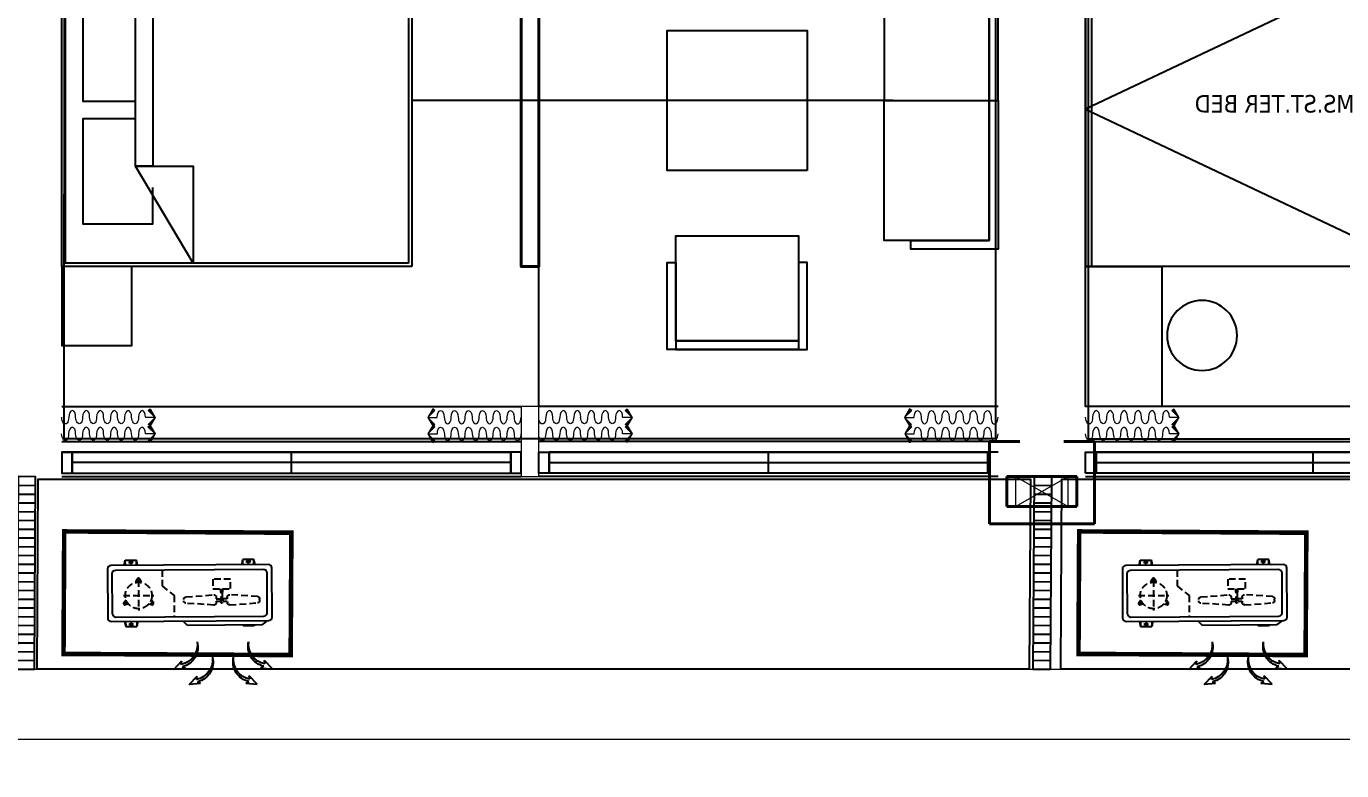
# Model space of a CAD drawing. Header units: millimetres. Extents: x -361702973 to 361248309, y -356458554 to 356543577.
# Drawn here: x -39726 to -32209, y 5890 to 10144 of the extents above; entities that cross this region are included whole.
import ezdxf

# ---------------------------------------------------------------- set-up
doc = ezdxf.new("R2010")
doc.units = ezdxf.units.MM
doc.header["$LTSCALE"] = 100
doc.header["$MEASUREMENT"] = 0
for name, pattern in [('220126_HDN_HBA typical plan$0$HIDDEN', [0.375, 0.25, -0.125]), ('ACAD_ISO03W100', [30, 12, -18]), ('HIDDEN', [0.375, 0.25, -0.125])]:
    doc.linetypes.add(name, pattern=pattern)
for name, color, linetype in [('1VinaPVC-Text', 9, 'Continuous'), ('A-_FURN----_E-_N', 251, 'Continuous'), ('A-ANNO-ROOM', 50, 'Continuous'), ('A-WALL-FNSH', 11, 'Continuous'), ('AC-EAD', 6, 'Continuous'), ('dien tich thong thuy', 3, 'Continuous'), ('IDEA - dim', 251, 'Continuous'), ('KT-Net manh', 139, 'Continuous'), ('KT-Noi that', 32, 'Continuous')]:
    doc.layers.add(name, color=color, linetype=linetype)
for name, color, linetype, lineweight in [('AUDIT_I_220808132811-11', 7, 'Continuous', 9), ('CIC36 net manh', 8, 'Continuous', 9), ('HBA-Partition', 4, 'Continuous', 13), ('KT-Kich thuoc', 159, 'Continuous', 18), ('KT-lomo nuoc', 3, 'HIDDEN', 5), ('KT-Net cat', 1, 'Continuous', 40)]:
    doc.layers.add(name, color=color, linetype=linetype, lineweight=lineweight)
doc.styles.add('220126_HDN_HBA typical plan$0$211210_HDN_HBA_TYPICAL PLAN CORE OPT 1$0$HBA-Text', font='GOTHIC.TTF')
doc.styles.add('Tahoma', font='tahoma.ttf')

# ---------------------------------------------------------------- blocks, each defined once
blk = doc.blocks.new('Louvre')
for p, q in [((-390.067916277796, 975.9572027104441, 0.1512365001885502), (-295.1435544323176, 1008.729661013116, 0.1512365002144518)), ((-373.750619571656, 928.6946823777398, 0.1512365001885502), (-278.8262577261776, 961.4671406804118, 0.1512365002144518)), ((-357.4333228655159, 881.4321620450355, 0.1512365001885502), (-262.5089610200375, 914.2046203477075, 0.1512365002144518)), ((-341.1160261593759, 834.1696417123312, 0.1512365001885502), (-246.1916643138975, 866.9421000150032, 0.1512365002144518)), ((-324.7987294532359, 786.9071213796269, 0.1512365001885502), (-229.8743676077574, 819.6795796822989, 0.1512365002144518)), ((-308.4814327470958, 739.6446010469226, 0.1512365001885502), (-213.5570709016174, 772.4170593495946, 0.1512365002144518)), ((-292.1641360409558, 692.3820807142183, 0.1512365001885502), (-197.2397741954774, 725.1545390168903, 0.1512365002144518)), ((-275.8468393348157, 645.119560381514, 0.1512365001885502), (-180.9224774893373, 677.892018684186, 0.1512365002144518)), ((-259.5295426286757, 597.8570400488097, 0.1512365001885502), (-164.6051807831973, 630.6294983514817, 0.1512365002144518)), ((-243.2122459225357, 550.5945197161054, 0.1512365001885502), (-148.2878840770572, 583.3669780187774, 0.1512365002144518)), ((-226.8949492163956, 503.3319993834011, 0.1512365001885502), (-131.9705873709172, 536.1044576860731, 0.1512365002144518)), ((-210.5776525102556, 456.0694790506968, 0.1512365001885502), (-115.6532906647772, 488.8419373533688, 0.1512365002144518)), ((-194.2603558041155, 408.8069587179925, 0.1512365001885503), (-99.33599395863712, 441.5794170206646, 0.1512365002144518)), ((-177.9430590979755, 361.5444383852882, 0.1512365001885503), (-83.01869725249708, 394.3168966879603, 0.1512365002144518)), ((-161.6257623918355, 314.2819180525839, 0.1512365001885503), (-66.70140054635704, 347.054376355256, 0.1512365002144518)), ((-145.3084656856954, 267.0193977198796, 0.1512365001885503), (-50.38410384021699, 299.7918560225517, 0.1512365002144518)), ((-128.9911689795554, 219.7568773871753, 0.1512365001885503), (-34.06680713407695, 252.5293356898474, 0.1512365002144518)), ((-112.6738722734153, 172.494357054471, 0.1512365001885503), (-17.74951042793691, 205.2668153571431, 0.1512365002144518)), ((-96.35657556727529, 125.2318367217667, 0.1512365001885503), (-1.43221372179687, 158.0042950244388, 0.1512365002144518)), ((-80.03927886113524, 77.96931638906244, 0.1512365001885503), (14.88508298434317, 110.7417746917345, 0.1512365002144518)), ((-63.7219821549952, 30.70679605635814, 0.1512365001885503), (31.20237969048321, 63.47925435903016, 0.1512365002144518)), ((-47.40468544885516, -16.55572427634615, 0.1512365001885503), (47.51967639662325, 16.21673402632587, 0.1512365002144518))]:
    blk.add_line(p, q)
at = {"elevation": 0.1512365001885503}
blk.add_lwpolyline([(47.5188208874315, 16.2192119784886), (-311.4533339738846, 1055.970408101566), (-405.9933989513665, 1023.379364635679), (-47.40468544885516, -16.55572427634615)], close=True, dxfattribs=at)
blk = doc.blocks.new('OU DHCB')
at = {"ltscale": 10}
for p, q in [((-145296.7359835756, -72608.19858895507), (-145576.7359835756, -72608.19858895507)), ((-145596.7359835756, -72628.19858895507), (-145596.7359835755, -73528.19858895507)), ((-145568.159058152, -72656.08931015906), (-145568.1590581519, -73502.79584965573)), ((-145324.4190639546, -72636.08931015906), (-145548.159058152, -72636.08931015906)), ((-145301.9190639545, -73502.79584965573), (-145301.9190639546, -72656.08931015906)), ((-145276.7359835755, -73528.19858895507), (-145276.7359835756, -72628.19858895507)), ((-145251.7359835756, -72666.54320485782), (-145276.7359835756, -72633.91402237766)), ((-145251.7359835756, -72666.54320485782), (-145251.7359835755, -73091.63776905168)), ((-145251.7359835755, -73091.63776905168), (-145276.7359835756, -73117.74108818787)), ((-145576.7359835755, -73548.19858895507), (-145296.7359835755, -73548.19858895507)), ((-145548.1590581519, -73522.79584965573), (-145324.4190639545, -73522.79584965573))]:
    blk.add_line(p, q, dxfattribs=at)
at = {"linetype": 'HIDDEN', "ltscale": 1.5}
for p, q in [((-145391.7116543167, -72679.24295534656), (-145400.5201600925, -72679.24295534656)), ((-145413.9539361256, -72690.93626985545), (-145425.2743603915, -72850.3464246098)), ((-145366.9574540176, -72850.3464246098), (-145378.2778782834, -72690.93626985545)), ((-145402.8542549818, -72927.5993492777), (-145402.8542549818, -72902.06651731845)), ((-145402.8542549818, -72902.06651731845), (-145389.3775594272, -72902.06651731845)), ((-145389.3775594272, -72927.5993492777), (-145389.3775594272, -72902.06651731845)), ((-145413.9539361256, -73100.72940071652), (-145425.2743603915, -72941.3192459621)), ((-145411.8405843586, -72927.5993492777), (-145402.8542549818, -72927.5993492777)), ((-145389.3775594272, -72927.5993492777), (-145380.3912300507, -72927.5993492777)), ((-145366.9574540176, -72941.3192459621), (-145378.2778782834, -73100.72940071652)), ((-145424.3244128572, -73457.61947981999), (-145424.3244128572, -73284.34750655977)), ((-145384.0065475349, -73301.15090199895), (-145375.342948872, -73286.14510893813)), ((-145513.6237421648, -73362.31989452682), (-145513.6237421648, -73379.64709185276)), ((-145372.1718516731, -73297.9798048001), (-145387.1776447338, -73289.31620613698)), ((-145504.9601435018, -73370.98349318982), (-145522.2873408278, -73370.98349318982)), ((-145510.9603994874, -73370.98349318982), (-145337.6884262272, -73370.98349318982)), ((-145387.1776447338, -73452.6507802426), (-145372.1718516731, -73443.98718157967)), ((-145384.0065475349, -73440.81608438081), (-145375.342948872, -73455.82187744146))]:
    blk.add_line(p, q, dxfattribs=at)
for p, q in [((-145600.3090889574, -72742.46089483847), (-145627.2724797422, -72742.46089483894)), ((-145596.7359835737, -72704.6985221715), (-145626.5373331342, -72710.6859819922)), ((-145596.7359835737, -72710.68598199266), (-145626.5373331342, -72710.6859819922)), ((-145626.5373331342, -72710.6859819922), (-145626.537333134, -72774.23580768521)), ((-145613.7907843499, -72729.27302923848), (-145613.7907843499, -72756.23642001537)), ((-145251.7359835756, -72709.72133146526), (-145246.9346340166, -72710.68598199266)), ((-145251.7359835756, -72710.68598199272), (-145246.9346340166, -72710.68598199266)), ((-145251.7359835756, -72742.46089483929), (-145246.1994874087, -72742.46089483934)), ((-145246.9346340166, -72710.68598199266), (-145246.9346340169, -72774.23580768568)), ((-145596.7359835744, -72774.23580768568), (-145626.5373331339, -72774.23580768521)), ((-145596.7359835746, -72780.22326750544), (-145626.5373331342, -72774.23580768521)), ((-145251.7359835756, -72774.23580768573), (-145246.934634017, -72774.23580768568)), ((-145251.7359835756, -72775.20045821296), (-145246.9346340166, -72774.23580768568)), ((-145600.3090889574, -73413.93628307173), (-145627.2724797422, -73413.93628307126)), ((-145596.7359835746, -73376.17391040476), (-145626.5373331342, -73382.16137022499)), ((-145596.7359835744, -73382.16137022452), (-145626.5373331339, -73382.16137022499)), ((-145626.5373331342, -73445.711195918), (-145626.537333134, -73382.16137022499)), ((-145613.7907843499, -73427.12414867172), (-145613.7907843499, -73400.16075789483)), ((-145276.7359835763, -73376.1739104043), (-145246.9346340166, -73382.16137022452)), ((-145276.7359835764, -73382.16137022406), (-145246.934634017, -73382.16137022452)), ((-145273.1628781935, -73413.93628307126), (-145246.1994874087, -73413.9362830708)), ((-145259.6811828009, -73427.12414867125), (-145259.6811828009, -73400.16075789437)), ((-145246.9346340166, -73445.71119591754), (-145246.9346340169, -73382.16137022452)), ((-145596.7359835737, -73445.71119591754), (-145626.5373331342, -73445.711195918)), ((-145596.7359835737, -73451.6986557387), (-145626.5373331342, -73445.711195918)), ((-145276.7359835771, -73445.71119591707), (-145246.9346340166, -73445.71119591754)), ((-145276.7359835771, -73451.69865573823), (-145246.9346340166, -73445.71119591754))]:
    blk.add_line(p, q)
for points in [[(-145514.0369933077, -72845.00641289927), (-145514.0369933077, -72946.6592576727), (-145460.1302110892, -72946.6592576727), (-145460.1302110892, -72845.00641289927)], [(-145438.3748983174, -72892.94521453363), (-145378.3072809206, -72892.94521453363), (-145378.3072809206, -72898.7209469756), (-145438.3748983174, -72898.7209469756)]]:
    blk.add_lwpolyline(points, close=True, dxfattribs=at)
for points in [[(-145460.1302110892, -72902.18613808436), (-145439.9151677571, -72902.18613808436), (-145439.9151677571, -72889.4795324876), (-145460.1302110892, -72889.4795324876)], [(-145411.8405843586, -72864.06632129426), (-145402.8542549818, -72864.06632129426), (-145402.8542549818, -72889.59915325334), (-145389.3775594272, -72889.59915325334), (-145389.3775594272, -72864.06632129426), (-145380.3912300507, -72864.06632129426)], [(-145568.1590581519, -73235.6644869287), (-145477.5859351165, -73235.6644869287), (-145421.9678457306, -73168.28098990311), (-145301.9190639544, -73168.28098990311)]]:
    blk.add_lwpolyline(points, dxfattribs=at)
for points in [[(-145400.506466276, -73299.01593738), (-145385.0322228624, -73286.8395249426, -0.6770329614269011), (-145371.0996937773, -73294.88347436048), (-145373.9076545681, -73314.37276847954)], [(-145498.5591177275, -73386.34032428954), (-145516.8413219319, -73379.02744260765, -0.6770329614269011), (-145516.8413219319, -73362.93954377211), (-145498.5591177275, -73355.62666209022)], [(-145373.9076545681, -73427.59421790004), (-145371.0996937773, -73447.08351201928, -0.6770329614269011), (-145385.0322228624, -73455.12746143699), (-145400.506466276, -73442.95104899965)]]:
    blk.add_lwpolyline(points, format="xyb", dxfattribs=at)
for centre in [(-145613.7907843498, -72742.46089483894), (-145613.7907843498, -73413.93628307126), (-145259.6811828011, -73413.9362830708)]:
    blk.add_circle(centre, 6.399999998510705)
blk.add_circle((-145424.3244128572, -73370.98349318982), 75.80648830138873, dxfattribs=at)
at = {"ltscale": 10}
for centre, radius, start, end in [((-145576.7359835756, -72628.19858895507), 20, 90, 180), ((-145296.7359835756, -72628.19858895507), 20, 0, 90), ((-145548.159058152, -72656.08931015906), 20, 90, 180), ((-145324.0708671735, -72658.3538387804), 22.2672511938213, 5.836940991571704, 90.89598033136627), ((-145548.1590581519, -73502.79584965573), 20, 180, 270), ((-145324.0708671734, -73500.53132103439), 22.26725119372981, 269.1040196686337, 354.1630590084283), ((-145576.7359835755, -73528.19858895507), 20, 180, 270), ((-145296.7359835755, -73528.19858895507), 20, 270, 0)]:
    blk.add_arc(centre, radius, start, end, dxfattribs=at)
at = {"linetype": 'HIDDEN', "ltscale": 1.5, "extrusion": (-3.705961975267651e-18, -2.302887044638033e-31, -1)}
for centre, major_axis, ratio, start_param, end_param in [((-145400.5201600925, -72691.94956094332), (13.47669555471336, 1.34378840757246e-09), 0.9428576571430538, 3.22142263940278, 4.712388980478704), ((-145391.7116543167, -72691.94956094332), (13.47669555471336, -1.34381379242754e-09), 0.942857657143054, 4.712388980290674, 6.203355321366594), ((-145411.8405843586, -72851.35971569768), (13.47669555469076, -1.05462899242754e-09), 0.9428576571446344, 1.570796326721111, 3.221422639214027), ((-145380.3912300507, -72940.3059548744), (13.47669555469076, -1.05462899242754e-09), 0.9428576571446344, 4.712388980310906, 6.363015292803822), ((-145400.5201600925, -73099.71610962864), (13.47669555471336, -1.34381379242754e-09), 0.942857657143054, 1.57079632670088, 3.061762667776801), ((-145391.7116543167, -73099.71610962864), (13.47669555471336, 1.34378840757246e-09), 0.9428576571430538, 0.0798299858129885, 1.57079632688891)]:
    blk.add_ellipse(centre, major_axis=major_axis, ratio=ratio, start_param=start_param, end_param=end_param, dxfattribs=at)
at = {"linetype": 'HIDDEN', "ltscale": 1.5, "extrusion": (-3.705961975267651e-18, -2.30288704463893e-31, -1)}
for centre, start_param, end_param in [((-145380.3912300507, -72851.35971569768), -0.0798299856242348, 1.570796326868679), ((-145411.8405843586, -72940.3059548744), 3.061762667965558, 4.712388980458472)]:
    blk.add_ellipse(centre, major_axis=(13.47669555469076, 1.05462300757246e-09), ratio=0.9428576571446344, start_param=start_param, end_param=end_param, dxfattribs=at)
blk = doc.blocks.new('ki hieu qt')
at = {"layer": 'AC-EAD', "color": 7}
for points in [[(-276796163327.464, 549769551681.0894), (-276796163446.0606, 549769551567.1503)], [(-276796163396.6809, 549769551574.9169), (-276796163446.0606, 549769551567.1503)], [(-276796163338.9174, 549769551517.0281), (-276796163364.6031, 549769551559.9108)], [(-276796163338.9174, 549769551517.0281), (-276796163327.464, 549769551681.0894)], [(-276796163110.5587, 549769551464.184), (-276796163229.1553, 549769551350.2449)], [(-276796163179.7757, 549769551358.0116), (-276796163229.1553, 549769551350.2449)], [(-276796163122.012, 549769551300.1228), (-276796163110.5587, 549769551464.184)], [(-276796163122.012, 549769551300.1228), (-276796163147.6976, 549769551343.0052)], [(-276796163179.7757, 549769550597.0709), (-276796163229.1553, 549769550604.8376)], [(-276796163110.5587, 549769550490.8986), (-276796163229.1553, 549769550604.8376)], [(-276796163122.012, 549769550654.9597), (-276796163147.6976, 549769550612.0773)], [(-276796163122.012, 549769550654.9597), (-276796163110.5587, 549769550490.8986)], [(-276796163338.9174, 549769550438.0544), (-276796163364.6031, 549769550395.1718)], [(-276796163338.9174, 549769550438.0544), (-276796163327.464, 549769550273.9932)], [(-276796163396.6809, 549769550380.1656), (-276796163446.0606, 549769550387.9323)], [(-276796163327.464, 549769550273.9932), (-276796163446.0606, 549769550387.9323)]]:
    blk.add_lwpolyline(points, dxfattribs=at)
for centre, radius, start, end in [((-276796163644.4366, 549769551622.9794), 286.8527087762382, 255.434448979571, 347.3073344548822), ((-276796163679.501, 549769551631.3489), 288.3951209083507, 262.614727528198, 348.7092694430371), ((-276796163462.5958, 549769551414.4435), 288.3951209083507, 262.614727528198, 348.7092694430371), ((-276796163427.5312, 549769551406.0741), 286.8527087762382, 255.434448979571, 347.3073344548822), ((-276796163427.5312, 549769550549.0084), 286.8527087762382, 12.69295835412746, 104.5668063709439), ((-276796163462.5958, 549769550540.639), 288.3951209083507, 11.29147703540943, 97.38530942130281), ((-276796163644.4366, 549769550332.1031), 286.8527087762382, 12.69295835412746, 104.5668063709439), ((-276796163679.501, 549769550323.7336), 288.3951209083507, 11.29147703540943, 97.38530942130281)]:
    blk.add_arc(centre, radius, start, end, dxfattribs=at)
blk = doc.blocks.new('DHCB.1')
at = {"xscale": -1, "rotation": 106.4733300107783}
blk.add_blockref('OU DHCB', (-194859.9671084196, -237775.7974229998), dxfattribs=at)
at = {"xscale": 0.4, "yscale": 0.4, "zscale": 0.4, "rotation": 286.4738024344239}
blk.add_blockref('ki hieu qt', (-179483459312.1194, -168534274838.7475), dxfattribs=at)
blk = doc.blocks.new('*U150')
for points in [[(482.6951045578201, -398.9039813853606), (464.6170375002125, -396.4493711387506), (464.3337632049024, -466.3349522090732)], [(396.7561588253833, -484.1490495130481), (464.3337632049024, -466.3349522090732), (394.4481821902239, -466.0516779393653)]]:
    blk.add_hatch(color=256).paths.add_polyline_path(points)
blk.add_line((464.3337632049024, -466.3349522090732), (416.9273155568029, -418.7598943406972))
for points in [[(482.6951045578201, -398.9039813853606), (464.6170375002125, -396.4493711387506), (464.3337632049024, -466.3349522090732)], [(396.7561588253833, -484.1490495130481), (464.3337632049024, -466.3349522090732), (394.4481821902239, -466.0516779393653)]]:
    blk.add_lwpolyline(points, close=True)
for centre in [(16.76743755071067, -17.17677016190672), (85.71403000141326, -87.65612936302188), (155.3043908096025, -157.4940017787478), (224.8947516177918, -227.3318741944736), (294.485112425981, -297.1697466101995), (364.0754732341703, -367.0076190259254)]:
    blk.add_ellipse(centre, major_axis=(34.52187991841241, 31.95056764796491), ratio=0.5238875827070036, start_param=4.731720461219403, end_param=7.873313114809197)
at = {"extrusion": (0, 0, -1)}
for centre in [(51.5728287498025, -52.1059534814385), (120.5194212005051, -122.5853126825537), (190.1097820086943, -192.4231850982796), (259.7001428168836, -262.2610575140054), (329.2905036250728, -332.0989299297313), (398.8808644332621, -401.9368023454572)]:
    blk.add_ellipse(centre, major_axis=(-32.07293168385898, -34.4082260416161), ratio=0.5238875826554585, start_param=4.731720461217387, end_param=7.87331311480718, dxfattribs=at)
blk = doc.blocks.new('*U149')
at = {"layer": 'A-_FURN----_E-_N', "linetype": 'Continuous'}
for points in [[(-899.9999999999709, 600), (-899.9999999999709, 1000), (-1349.999999999971, 1000), (-1349.999999999971, 600)], [(-900.0000000000291, -1000), (-900.0000000000291, 1000), (900.0000000000291, 1000), (900.0000000000291, -1000)], [(-880.0000000000291, -980), (-880.0000000000291, 980), (880.0000000000291, 980), (880.0000000000291, -980)], [(1350.000000000029, 600), (1350.000000000029, 1000), (900.0000000000291, 1000), (900.0000000000291, 600)]]:
    blk.add_lwpolyline(points, close=True, dxfattribs=at)
at = {"layer": 'A-_FURN----_E-_N', "linetype": '220126_HDN_HBA typical plan$0$HIDDEN', "ltscale": 500}
blk.add_lwpolyline([(-900.0000000000291, -1000), (-900.0000000000291, 1000), (900.0000000000291, 1000), (900.0000000000291, -1000)], close=True, dxfattribs=at)
at = {"layer": 'A-_FURN----_E-_N', "linetype": 'Continuous'}
for points in [[(-54.9999999999709, 580), (-54.9999999999709, 880), (-655.605454891891, 880), (-655.605454891891, 480), (-448.1151331290312, 480)], [(645.6054548844986, 580), (645.6054548844986, 880), (45.0000000000291, 880), (45.0000000000291, 580)], [(-880.0000000000291, 248.6659454330802), (-326.2632651105232, 580), (880.0000000000291, 580), (880.0000000000291, 480), (-326.2632651105232, 480), (-326.2632651105232, 580), (-326.2632651105232, 248.6659454330802), (-880.0000000000291, 248.6659454330802)]]:
    blk.add_lwpolyline(points, dxfattribs=at)
blk = doc.blocks.new('1pn')
at = {"layer": 'A-WALL-FNSH', "color": 5}
for points in [[(6259.061849560589, 19.99999998084968), (6259.061849560589, 139.9999999808497), (6199.061849560589, 139.9999999808497), (6199.061849560589, 19.99999998084968)], [(8764.999999998137, 139.9999999808497), (6259.061849560589, 139.9999999808497), (6259.061849560589, 19.99999998084968), (8764.999999998137, 19.99999998084968)], [(7512.499999996275, 79.99999998084968), (6259.061849560589, 79.99999998084968), (6259.061849560589, 19.99999998084968), (7512.499999996275, 19.99999998084968)], [(7512.499999996275, 139.9999999808497), (8764.999999998137, 139.9999999808497), (8764.999999998137, 79.99999998084968), (7512.499999996275, 79.99999998084968)], [(8824.999999998137, 19.99999998084968), (8824.999999998137, 139.9999999808497), (8764.999999998137, 139.9999999808497), (8764.999999998137, 19.99999998084968)], [(8924.999999998137, 19.99999998084968), (8924.999999998137, 139.9999999808497), (8984.999999998137, 139.9999999808497), (8984.999999998137, 19.99999998084968)], [(8984.999999998137, 139.9999999808497), (11490, 139.9999999808497), (11490, 19.99999998084968), (8984.999999998137, 19.99999998084968)], [(10237.5, 139.9999999808497), (8984.999999998137, 139.9999999808497), (8984.999999998137, 79.99999998084968), (10237.5, 79.99999998084968)], [(10237.5, 79.99999998084968), (11490, 79.99999998084968), (11490, 19.99999998084968), (10237.5, 19.99999998084968)]]:
    blk.add_lwpolyline(points, close=True, dxfattribs=at)
for points in [[(6199.061849560589, 139.9999999808497), (8764.999999998137, 139.9999999808497)], [(11550, 139.9999999808497), (8984.999999998137, 139.9999999808497)]]:
    blk.add_lwpolyline(points, dxfattribs=at)
at = {"layer": 'HBA-Partition'}
blk.add_lwpolyline([(8924.999999998137, 400), (8824.999999998137, 400), (8824.999999998137, 0), (8924.999999998137, 0)], close=True, dxfattribs=at)
at = {"layer": 'IDEA - dim'}
for p, q in [((6199.061849560589, 200.0000000001746), (8824.999999998137, 200.0000000000582)), ((11550, 200.0000000001746), (8924.999999998137, 200.0000000000582)), ((6199.061849560589, 0), (8824.999999998137, 0)), ((11550, 0), (8924.999999998137, 0))]:
    blk.add_line(p, q, dxfattribs=at)
for points in [[(8825, 1200), (8825, 3000), (8925.000000003725, 3000), (8925.000000003725, 1200)], [(11500, 2950), (10900, 2950), (10900, 2150), (11500, 2150)], [(11051.99496593513, 2950), (11500, 2950), (11500, 2150), (11550, 2150), (11550, 3000), (11051.99496593513, 3000)], [(10459.32281126082, 1750), (9659.32281126082, 1750), (9659.32281126082, 2550), (10459.32281126082, 2550)], [(11500, 1350), (10900, 1350), (10900, 2150), (11500, 2150)], [(11051.99496593513, 1350), (11500, 1350), (11500, 2150), (11550, 2150), (11550, 1300), (11051.99496593513, 1300)], [(9709.32281126082, 776.2561000869609), (9709.32281126082, 1376.256100086961), (10409.32281126082, 1376.256100086961), (10409.32281126082, 776.2561000869609)], [(9709.32281126082, 1224.261134152068), (9709.32281126082, 776.2561000869609), (10409.32281126082, 776.2561000869609), (10409.32281126082, 726.2561000869609), (9659.32281126082, 726.2561000869609), (9659.32281126082, 1224.261134152068)], [(10409.32281126082, 1224.261134152068), (10409.32281126082, 776.2561000869609), (9709.32281126082, 776.2561000869609), (9709.32281126082, 726.2561000869609), (10459.32281126082, 726.2561000869609), (10459.32281126082, 1224.261134152068)]]:
    blk.add_lwpolyline(points, close=True, dxfattribs=at)
at = {"layer": 'KT-Net cat'}
blk.add_lwpolyline([(8825, 3000), (8925.000000003725, 3000), (8925.000000003725, 1200), (8825, 1200)], close=True, dxfattribs=at)
at = {"layer": 'KT-Net manh', "linetype": 'ACAD_ISO03W100', "ltscale": 4}
for p, q in [((10950, 2150), (8200, 2150)), ((8925.000000003725, 400), (8925.000000003725, 1200)), ((6199.061849560589, 400), (8824.999999998137, 400)), ((11550, 400), (8924.999999998137, 400))]:
    blk.add_line(p, q, dxfattribs=at)
at = {"layer": 'CIC36 net manh', "color": 8, "zscale": 0.8100000000112606}
for p, xscale, yscale, rotation in [((6199.566961523145, 338.6633411585935), -0.8100000000112604, 0.8100000000112604, 134.8767987960269), ((8824.25401497446, 338.6633411585935), 0.8100000000112606, 0.8100000000112606, 225.123201203973), ((8925.745985021815, 338.6633411585935), -0.8100000000112604, 0.8100000000112604, 134.8767987960269), ((11549.25401497819, 338.6633411585935), 0.8100000000112606, 0.8100000000112606, 225.123201203973), ((6199.349247191101, 243.7097146716551), -0.8100000000112604, 0.8100000000112604, 134.8767987960269), ((8824.471729306504, 243.7097146716551), 0.8100000000112606, 0.8100000000112606, 225.123201203973), ((8925.52827068977, 243.7097146716551), -0.8100000000112604, 0.8100000000112604, 134.8767987960269), ((11549.47172931023, 243.7097146716551), 0.8100000000112606, 0.8100000000112606, 225.123201203973)]:
    blk.add_blockref('*U150', p, dxfattribs=dict(at, xscale=xscale, yscale=yscale, rotation=rotation))
at = {"layer": 'IDEA - dim', "rotation": 90}
blk.add_blockref('*U149', (7200, 2099.999999999942), dxfattribs=at)
blk = doc.blocks.new('2pn')
at = {"layer": 'A-WALL-FNSH', "color": 5}
blk.add_lwpolyline([(5849.994292274117, 139.9999999810243), (8389.994292274117, 139.9999999810243)], dxfattribs=at)
for points in [[(8389.994292274117, 139.9999999810243), (5909.994292274117, 139.9999999810243), (5909.994292274117, 19.9999999810243), (8389.994292274117, 19.9999999810243)], [(7149.994292274117, 79.9999999810243), (5909.994292274117, 79.9999999810243), (5909.994292274117, 19.9999999810243), (7149.994292274117, 19.9999999810243)], [(7149.994292274117, 139.9999999810243), (8389.994292274117, 139.9999999810243), (8389.994292274117, 79.9999999810243), (7149.994292274117, 79.9999999810243)], [(8449.994292274117, 19.9999999810243), (8449.994292274117, 139.9999999810243), (8389.994292274117, 139.9999999810243), (8389.994292274117, 19.9999999810243)]]:
    blk.add_lwpolyline(points, close=True, dxfattribs=at)
at = {"layer": 'IDEA - dim'}
for p, q in [((8449.994292274117, 200), (5849.994292274117, 200.0000000000582)), ((8449.994292274117, 0), (250, 1.746229827404022e-10))]:
    blk.add_line(p, q, dxfattribs=at)
for points in [[(8449.994292274117, 3000), (6549.994292274117, 3000), (6549.994292274117, 1200), (8449.994292274117, 1200)], [(8449.994292274117, 3000), (8449.994292274117, 1200), (8413.994292274117, 1200), (8413.994292274117, 3000)], [(8014.994292274117, 400.0000000000582), (8449.994292274117, 400.0000000000582), (8449.994292274117, 1200), (8014.994292274117, 1200)]]:
    blk.add_lwpolyline(points, close=True, dxfattribs=at)
blk.add_circle((7784.230196526274, 806.5814066069433), 200, dxfattribs=at)
at = {"layer": 'KT-Net manh', "linetype": 'ACAD_ISO03W100', "ltscale": 4}
blk.add_line((5849.994292244315, 400.0000000000582), (8449.994292274117, 400.0000000000582), dxfattribs=at)
blk.add_lwpolyline([(6549.994292274117, 3000), (8449.994292274117, 2100), (6549.994292274117, 1200)], dxfattribs=at)
at = {"layer": 'CIC36 net manh', "color": 8, "xscale": 0.8100000000112606, "yscale": 0.8100000000112606, "zscale": 0.8100000000112606, "rotation": 225.123201203973}
for p in [(8449.248307252303, 338.6633411588264), (8449.466021584347, 243.7097146718879)]:
    blk.add_blockref('*U150', p, dxfattribs=at)
at = {"layer": '1VinaPVC-Text', "style": 'Tahoma'}
blk.add_text('MS.ST.TER BED', height=100, dxfattribs=at).set_placement((6914.866552038118, 2080.573803413368))
blk = doc.blocks.new('A$C418F5BC8')
at = {"layer": 'A-ANNO-ROOM', "insert": (648.1133449638728, 1090.790118377889), "char_height": 600, "attachment_point": 2, "rotation": 50.44882673977027, "style": '220126_HDN_HBA typical plan$0$211210_HDN_HBA_TYPICAL PLAN CORE OPT 1$0$HBA-Text'}
blk.add_mtext_dynamic_manual_height_columns('SL-S', width=722857412.8743668, gutter_width=9765.624999999996, heights=[0], dxfattribs=at)
blk = doc.blocks.new('A$C1AAC5519')
at = {"layer": 'A-ANNO-ROOM', "insert": (772.955269176513, 1216.574747113511), "char_height": 600, "attachment_point": 2, "rotation": 50.44882673977027, "style": '220126_HDN_HBA typical plan$0$211210_HDN_HBA_TYPICAL PLAN CORE OPT 1$0$HBA-Text'}
blk.add_mtext_dynamic_manual_height_columns('1-BR', width=722857412.8743668, gutter_width=9765.624999999996, heights=[0], dxfattribs=at)
blk = doc.blocks.new('A$C2A6C5140')
at = {"layer": 'A-ANNO-ROOM', "insert": (731.4497625969816, 1190.0169191678, 0.0003277973379295924), "char_height": 600, "attachment_point": 2, "rotation": 50.44882673977027, "style": '220126_HDN_HBA typical plan$0$211210_HDN_HBA_TYPICAL PLAN CORE OPT 1$0$HBA-Text'}
blk.add_mtext_dynamic_manual_height_columns('2-BR', width=722857412.8743668, gutter_width=9765.624999999996, heights=[0], dxfattribs=at)
blk = doc.blocks.new('A$C5388591E')
at = {"layer": 'A-ANNO-ROOM', "insert": (894.3001998505497, 842.1987865094561, 0.0004622000541105721), "char_height": 600, "attachment_point": 2, "rotation": 1.4064704596368105, "style": '220126_HDN_HBA typical plan$0$211210_HDN_HBA_TYPICAL PLAN CORE OPT 1$0$HBA-Text'}
blk.add_mtext_dynamic_manual_height_columns('3-BR', width=722857412.8743668, gutter_width=9765.624999999996, heights=[0], dxfattribs=at)
blk = doc.blocks.new('A$C21AF0CCA')
at = {"layer": 'A-ANNO-ROOM', "insert": (1197.56892258345, 814.6835720778872), "char_height": 600, "attachment_point": 2, "rotation": 0.10542954816276216, "style": '220126_HDN_HBA typical plan$0$211210_HDN_HBA_TYPICAL PLAN CORE OPT 1$0$HBA-Text'}
blk.add_mtext_dynamic_manual_height_columns('1-BR+', width=722857412.8743668, gutter_width=9765.624999999996, heights=[0], dxfattribs=at)
blk = doc.blocks.new('*U329')
at = {"layer": 'KT-lomo nuoc', "ltscale": 500}
for p, q in [((294.5899368590384, 56.70727108597131), (32.13938861171003, -166.9435946057955)), ((326.7293254707483, -110.2270264674847), (-6.776263578034403e-21, -0.009297052340116354))]:
    blk.add_line(p, q, dxfattribs=at)
blk.add_lwpolyline([(294.5899368590384, 56.70727108597131), (326.7293254707483, -110.2270264674847), (32.13938861171003, -166.9435946057955), (-6.776263578034403e-21, -0.009297052340116354)], close=True, dxfattribs=at)
blk = doc.blocks.new('CTN TN T39')
at = {"layer": 'KT-Net cat'}
for p, q in [((-30300.28382470788, -19299.81981076007, -1.243700894146732e-07), (-30300.28382470788, -19769.81981076007, -1.243700894146732e-07)), ((-30300.28382470788, -19299.81981076007, -1.243700894146732e-07), (-30125.62859625267, -19299.81981076007, -1.243700894146732e-07)), ((-29875.56636811577, -19299.81981076007, -1.243700894146732e-07), (-29700.28382470789, -19299.81981076007, -1.243700894146732e-07)), ((-29700.28382470789, -19299.81981076007, -1.243700894146732e-07), (-29700.28382470789, -19769.81981076007, -1.243700894146732e-07)), ((-30200.28382470788, -19669.81981076007, -1.243700894146732e-07), (-30200.28382470788, -19499.81981076007, -1.243700894146732e-07)), ((-30200.28382470788, -19499.81981076007, -1.243700894146732e-07), (-29800.28382470789, -19499.81981076007, -1.243700894146732e-07)), ((-29800.28382470789, -19669.81981076007, -1.243700894146732e-07), (-29800.28382470789, -19499.81981076007, -1.243700894146732e-07)), ((-30200.28382470788, -19669.81981076007, -1.243700894146732e-07), (-29800.28382470789, -19669.81981076007, -1.243700894146732e-07)), ((-29700.28382470789, -19769.81981076007, -1.243700894146732e-07), (-30300.28382470788, -19769.81981076007, -1.243700894146732e-07))]:
    blk.add_line(p, q, dxfattribs=at)
at = {"layer": 'KT-lomo nuoc', "linetype": 'HIDDEN', "xscale": -0.9999999999999997, "rotation": 10.8976534755902}
blk.add_blockref('*U329', (-29850.56812577212, -19499.99091459217, -1.68334515954412e-07), dxfattribs=at)

msp = doc.modelspace()

# ---------------------------------------------------------------- linework, layer by layer
at = {"layer": 'AUDIT_I_220808132811-11', "elevation": 4.469598132449163e-10}
for points in [[(-69186.71841639752, 45087.86638798633), (-71608.18533223658, 52101.56708254162, 0.3643585262583712), (-76316.2222767263, 54156.43152717073), (-105251.9341804137, 44174.19938163643, 0.4519047578513394), (-107468.3427992485, 38521.09177919207), (-99355.11719643624, 24907.26262909026, 0.3106788684848847), (-93192.10624888644, 22936.00988019403), (-70669.28731188289, 30727.35037666422, 0.2299220823866625), (-70384.42329901466, 31142.11676835371), (-70163.50181331977, 32158.79551515763, -0.2789899883790971), (-69704.65668707422, 32660.41685368191), (-65284.34891234103, 34181.01733374011, -0.4143403845293878), (-64631.75485162213, 33863.9223537845), (-56302.53849391197, 9773.209343152994, 0.3197537419032749), (-51104.4566874849, 6070.414265717583), (-5967.075183926587, 6070.414265717583, 0.4808685683322463), (-826.5294381242129, 12501.3145350407), (-1435.177434802928, 15196.44946841465), (-1480.443133157911, 15396.89007480725), (-3255.874758289196, 23916.51352541283)], [(-70845.11942832472, 31089.78210990239, 0.2042794764179826), (-70778.8127379363, 31210.89471722409), (-70555.02488445689, 32240.76446352672, -0.275411558420597), (-69827.1768234951, 33041.27557829485), (-65414.78874716011, 34559.15165593589, -0.4141945204059637), (-64253.71253835704, 33994.62816613101), (-55924.49618071728, 9903.915155703173, 0.3197537419032751), (-51104.45668748487, 6470.414265717583), (-5967.075183926587, 6470.414265717583, 0.3653099340488337), (-1001.103291424864, 10781.13626836205)]]:
    msp.add_lwpolyline(points, format="xyb", dxfattribs=at)
at = {"layer": 'dien tich thong thuy'}
for points, elevation in [([(-39498.04879813179, 13650.41426809643), (-39498.04879813179, 15475.41426811428), (-37248.04880180384, 15475.41426801313), (-37248.04880180774, 15485.41426801432), (-36733.0487981411, 15485.41426809643), (-35763.04879812789, 15485.41426809643), (-34023.04879813365, 15485.41426809643), (-34023.04879813365, 10585.59450905243), (-34188.04879813365, 10585.59450905243), (-34188.04879813353, 7785.414268096607), (-36783.0487981351, 7785.414268096429), (-36913.04879813551, 7785.414268096487), (-39508.98192192518, 7785.414268096603), (-39508.0464744764, 10585.41426809643), (-39623.04879813365, 10585.41426809643), (-39623.04879813365, 13650.41426809643)], 1.553327170760574e-10), ([(-25488.04879813359, 7785.414268096614), (-25488.04879813365, 10585.61090354406), (-25323.04879813365, 10585.43066258746), (-25323.04879813365, 14770.41426739095), (-26938.04879813365, 14770.41426739095), (-26938.04879813365, 15485.41426739095), (-27088.04309040777, 15485.41426739095), (-28208.04309040777, 15485.41426739101), (-30073.04309040777, 15485.41426739101), (-30073.04309040777, 15475.41426739102), (-32023.04309041149, 15472.91426739094), (-32023.04309041149, 15117.91426739097), (-33813.04309040963, 15120.41426739098), (-33813.04309040963, 12750.41426739089), (-33823.04309040963, 12750.41426739089), (-33823.04309040777, 10585.59450905242), (-33658.11139018481, 10585.59450905242), (-33658.04345432206, 7785.414268096429)], -7.594808240499368e-05), ([(-39664.15833692614, 6470.140240454173), (-39658.14570547687, 7555.596088649101), (-33988.14535118881, 7555.594513246604), (-33994.57366983237, 6470.724454118463)], -2.134672649477005e-05), ([(-33814.15834006987, 6470.139721230244), (-33808.14570736972, 7555.595776021662), (-25281.48401598012, 7555.414618395716), (-25287.9111716169, 6470.724966804875)], -2.134672649521414e-05)]:
    msp.add_lwpolyline(points, close=True, dxfattribs=dict(at, elevation=elevation))
at = {"layer": 'KT-Noi that', "extrusion": (2.779649405079937e-06, 0.0004897338603342395, 0.9999998800765025), "const_width": 26.00000000000001}
for points, elevation in [([(-39513.50550677404, 6557.281229452816), (-39509.49525395055, 7257.269742129541), (-38211.4151761675, 7249.902050738098), (-38215.41440687285, 6550.777645872628), (-39513.50550677404, 6557.281229452816)], 3.10156526518643), ([(-33713.50550679665, 6557.28122152015), (-33709.4952539732, 7257.269734196872), (-32411.41517619009, 7249.902042805433), (-32415.41440689538, 6550.777637939959), (-33713.50550679665, 6557.28122152015)], 3.117763179964068)]:
    msp.add_lwpolyline(points, dxfattribs=dict(at, elevation=elevation))

# ---------------------------------------------------------------- block references
at = {"layer": 'A-_FURN----_E-_N'}
msp.add_blockref('1pn', (-45723.04879813365, 7570.414268096429), dxfattribs=at)
at = {"layer": 'A-ANNO-ROOM'}
for p in [(-193366.6029767873, 192837.9996409905, 5.460855537377236e-05), (-194725.1126339572, 187914.7636662904, 5.460855537377236e-05), (-204628.500881133, 156603.4286092457, 5.461079910308954e-05), (-263479.6090599558, 50485.12915140932, 5.460850030168077e-05), (-269121.1781233152, 49296.5544193383, 5.460850030168077e-05), (-249390.2929153891, 45734.43883928895, 5.460850030168077e-05), (-231828.0778406897, 44407.82273046864, 5.460832008522107e-05), (-260545.3674363113, 42210.52099001262, 5.460850030168077e-05), (-266005.9544405445, 40714.37009385967, 5.460850030168077e-05), (-231175.8712175231, 40645.45605562796, 5.460850030168077e-05), (-228303.7210763374, 35687.765146195, 5.460832008522128e-05)]:
    msp.add_blockref('A$C21AF0CCA', p, dxfattribs=at)
at = {"layer": 'dien tich thong thuy'}
for name, p, rotation in [('A$C2A6C5140', (-235738.0721845079, 62244.32288491951, 3.214423980650787e-05), 310.9576437198666), ('A$C2A6C5140', (-226971.972951604, 58672.53392838872, 1.895367564819208e-05), 310.9576437198666), ('A$C2A6C5140', (-182858.1837168724, 33888.05154022964, 0.000178988243818107), 310.9576437198666), ('A$C2A6C5140', (-180585.3237963979, 23151.33387848926, 0.000178988243818107), 310.9576437198666), ('A$C2A6C5140', (-203396.9752949114, 23120.58807031136, 0.0001030398263186841), 310.9576437198666), ('A$C2A6C5140', (-196571.0380073554, 22922.69606213347, 0.000178988243818107), 310.9576437198666), ('A$C418F5BC8', (-247792.2532073302, 59981.48598654423, -1.001597833679712e-05), 309.6632197063607), ('A$C418F5BC8', (-251962.2979944813, 57974.75306764379, -1.001597833679712e-05), 309.6632197063607), ('A$C418F5BC8', (-255726.2573242666, 56926.2422651329, -1.001597833679712e-05), 309.6632197063607), ('A$C418F5BC8', (-259675.3290057395, 55322.63898630807, -1.001597833679712e-05), 309.6632197063607), ('A$C1AAC5519', (-244712.9849651629, 48430.23954045825, 0.0003723829774320968), 309.6566028083925), ('A$C1AAC5519', (-223357.5065853495, 48059.78935259463, 0.0005547181599990354), 309.6566028083925), ('A$C1AAC5519', (-221487.8086388012, 45005.57789840109, 0.0003723828570649432), 309.6566028083925), ('A$C418F5BC8', (-197487.0809651244, 33411.4671110799, -1.001597833679712e-05), 309.6632197063607), ('A$C418F5BC8', (-193448.7475272998, 33349.36583146098, -1.001597833679712e-05), 309.6632197063607), ('A$C418F5BC8', (-201711.797739714, 33256.21495891846, -1.001597833679712e-05), 309.6632197063607), ('A$C418F5BC8', (-206278.2197520126, 33163.06303948996, -1.001597833679712e-05), 309.6632197063607), ('A$C1AAC5519', (-271599.8972878471, 39640.33326624559, 0.0003723828655667127), 309.6566028083925), ('A$C418F5BC8', (-226889.0124284044, 31090.29572592763, -1.001597833679712e-05), 309.6632197063607), ('A$C1AAC5519', (-217339.68294671, 23702.2762728755, -0.3423708923741385), 309.6566028083925), ('A$C1AAC5519', (-211634.5547104646, 23442.24319922904, 0.0003723828655667127), 309.6566028083925), ('A$C1AAC5519', (-187964.0545017801, 23164.08220845302, 0.0003723828655667127), 309.6566028083925)]:
    msp.add_blockref(name, p, dxfattribs=dict(at, rotation=rotation))
for name, p in [('A$C418F5BC8', (-197463.7292652081, 182913.4540568058, 9.919419487628366e-05)), ('A$C418F5BC8', (-200258.9907205751, 179138.6891211519, 4.458552763712727e-05)), ('A$C2A6C5140', (-188160.0390614129, 177105.642765429, 9.919419487628366e-05)), ('A$C418F5BC8', (-200994.9430359419, 174771.894767079, 4.458552763712727e-05)), ('A$C2A6C5140', (-234759.4766391878, 172444.9136382493, 4.458552763712727e-05)), ('A$C418F5BC8', (-200719.9128290097, 170423.8323274105, 4.458552763712727e-05)), ('A$C2A6C5140', (-190797.8283776039, 169517.5067573905, 9.919419487628366e-05)), ('A$C1AAC5519', (-230167.9898228928, 167012.0323451896, 0.0003723828655667197)), ('A$C418F5BC8', (-202290.0123814641, 165833.5958576689, 9.919419487628366e-05)), ('A$C1AAC5519', (-241412.7857485664, 165333.8017953324, 0.0003723828655667197)), ('A$C418F5BC8', (-226321.6487100684, 164849.0004456656, 4.458552763712727e-05)), ('A$C418F5BC8', (-223174.4637594427, 162010.1787619262, 0.05488942016446244)), ('A$C418F5BC8', (-203583.8919471729, 161846.927602817, 4.458552763712727e-05)), ('A$C418F5BC8', (-244807.1773967599, 161329.3218979316, 0.05488941081008353)), ('A$C2A6C5140', (-193344.5366901597, 160504.8948145737, 9.919419487628366e-05)), ('A$C418F5BC8', (-219934.1653648383, 159334.2093209107, 0.05488940151768119)), ('A$C1AAC5519', (-248428.8589248053, 157037.2006521042, 0.0003723828655667197)), ('A$C1AAC5519', (-252286.3459864925, 152336.1708680308, 0.02738517669695963)), ('A$C2A6C5140', (-195752.5445711951, 151816.0180695198, 4.458552763712727e-05)), ('A$C418F5BC8', (-228142.1604593961, 149140.0456224125, 0.05488939420954132)), ('A$C1AAC5519', (-255923.8224010994, 147682.0149176453, 0.0004269909932618908)), ('A$C418F5BC8', (-224737.6489350568, 146340.2200414557, 0.05488939420954583)), ('A$C2A6C5140', (-198038.3940573054, 144980.9671920894, 4.458552763712727e-05)), ('A$C418F5BC8', (-221724.5828443308, 144236.942033412, 4.458552763895914e-05)), ('A$C1AAC5519', (-260576.8913636276, 142107.7025675907, 0.027822102169103)), ('A$C418F5BC8', (-245667.6157152384, 140788.472051876, 9.916924510345083e-05)), ('A$C418F5BC8', (-263605.4986913943, 138503.2694156115, 0.05488941081008353)), ('A$C2A6C5140', (-199977.0465312221, 137220.1243192966, 9.919419487628366e-05)), ('A$C418F5BC8', (-247616.0924330471, 136995.8708936881, 4.458552763712727e-05)), ('A$C418F5BC8', (-266636.7078710849, 135433.6128811316, 4.458552763712727e-05)), ('A$C1AAC5519', (-268569.1861684484, 131058.0044733415, 0.0003723828655667197)), ('A$C418F5BC8', (-252583.1748971227, 130659.4905633791, 9.92039971646407e-05)), ('A$C418F5BC8', (-256446.2619547517, 127486.843743643, 4.458552763712727e-05)), ('A$C418F5BC8', (-258902.9768848096, 124459.8911733059, 0.05488941081005369)), ('A$C2A6C5140', (-265461.1614808204, 122023.7036381988, 0.02705737929207316)), ('A$C5388591E', (-193808.7999730141, 199941.1790572023, 4.458570785358675e-05)), ('A$C5388591E', (-210573.5526519337, 135718.1497136029, 9.91946273371655e-05)), ('A$C5388591E', (-276921.94039411, 49051.50231821807, -1.001579812033762e-05)), ('A$C5388591E', (-224277.5649896398, 23412.81915787171, 4.458552763712727e-05))]:
    msp.add_blockref(name, p, dxfattribs=at)
at = {"layer": 'IDEA - dim', "xscale": -1}
msp.add_blockref('2pn', (-25223.04879813365, 7570.414268096429, -7.594808240499368e-05), dxfattribs=at)
at = {"layer": 'KT-Kich thuoc', "color": 2}
msp.add_blockref('CTN TN T39', (-3922.483511740866, 27070.4146309873, 1.242184679685134e-07), dxfattribs=at)
at = {"layer": 'KT-Net manh', "rotation": 340.6055111508006}
for p in [(-39729.92660124428, 6470.593235317065, -0.1512364997415903), (-33923.26390072354, 6470.593235317465, -0.1511605515043079)]:
    msp.add_blockref('Louvre', p, dxfattribs=at)
at = {"layer": 'KT-Noi that', "extrusion": (-2.779649405519097e-06, 0.0004897338603320876, 0.9999998800765028), "xscale": -1, "rotation": 16.80063448492187}
for p in [(-220153.9103956179, 33192.42644250363, 3.317624394575034), (-214353.9103956401, 33192.4264503619, 3.301578376251204)]:
    msp.add_blockref('DHCB.1', p, dxfattribs=at)

doc.saveas('drawing.dxf')
